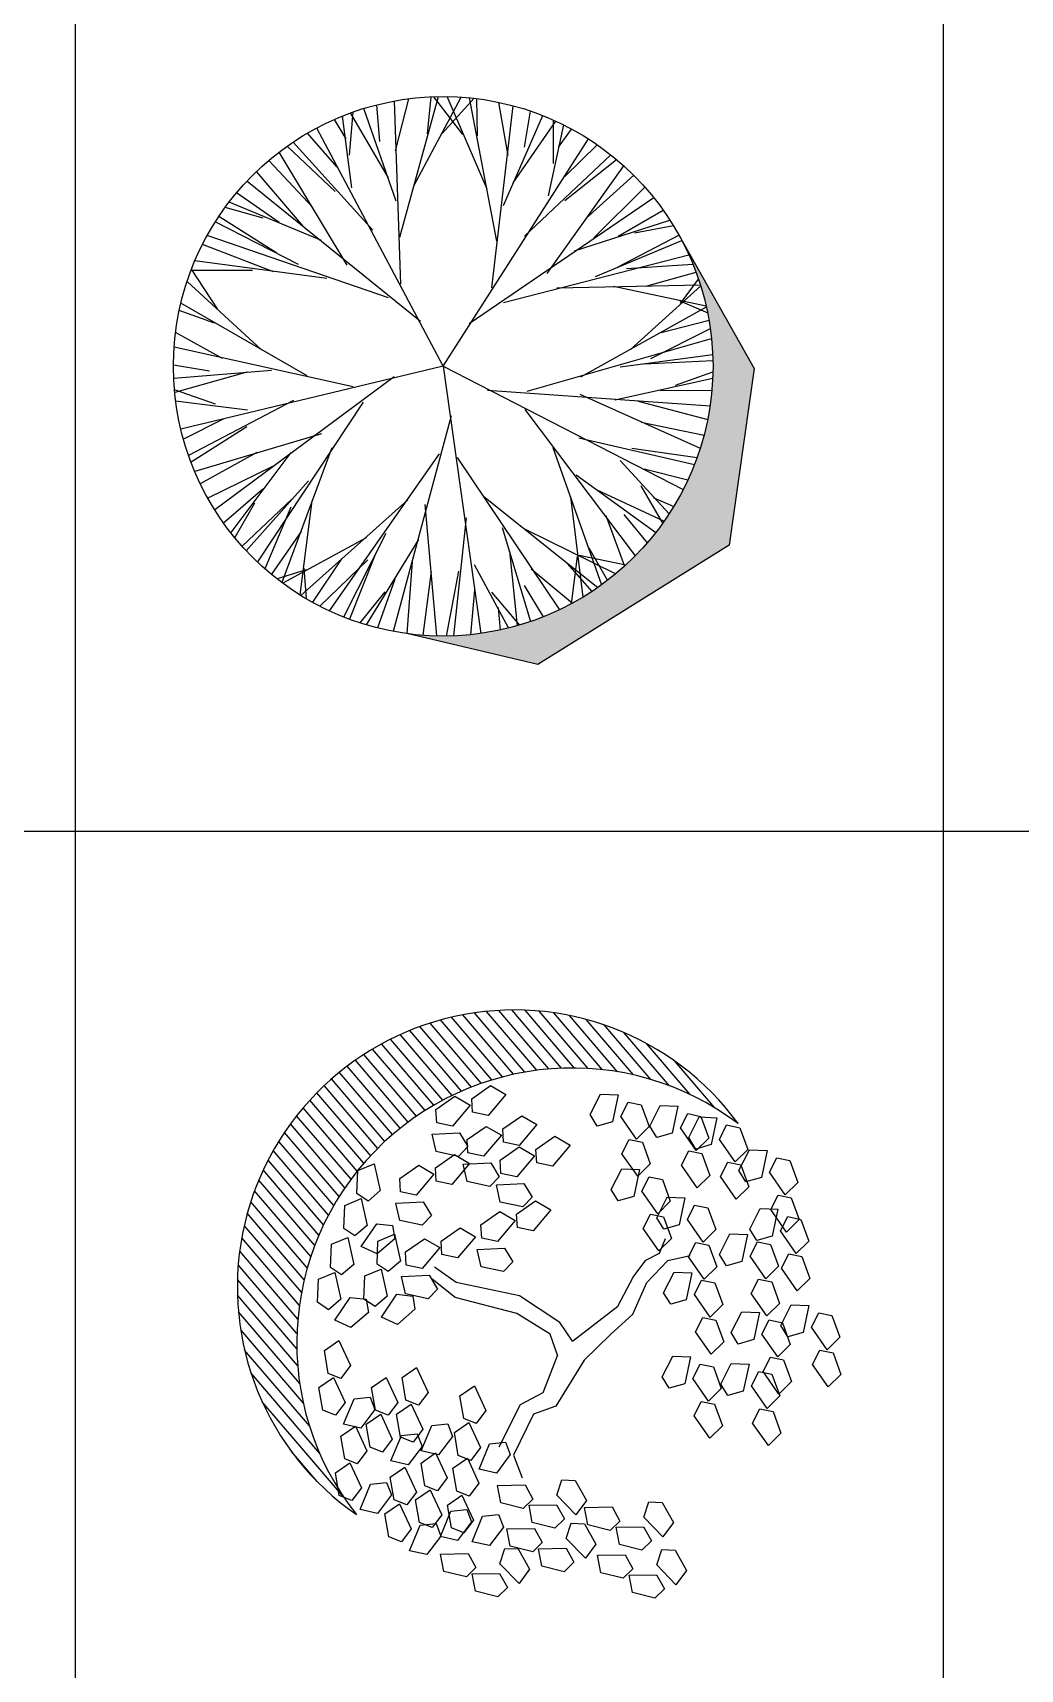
# Model space of a CAD drawing. Header units: millimetres. Extents: x -4017 to 59953, y -688 to 66564.
# Drawn here: x 52981 to 55748, y 40200 to 44786 of the extents above; entities that cross this region are included whole.
import ezdxf

# ---------------------------------------------------------------- set-up
doc = ezdxf.new("R2010")
doc.units = ezdxf.units.MM
doc.layers.add('www.cad-blocks.net', color=7, linetype='Continuous')
doc.styles.add('3', font='')
doc.styles.get("Standard").update_dxf_attribs({"font": 'arial.ttf'})
doc.styles.get('3').set_extended_font_data('@Gungsuh')

# ---------------------------------------------------------------- blocks, each defined once
blk = doc.blocks.new('A$C516926BB')
for p, q in [((55.5585, 38.5194), (55.5585, 0)), ((57.9904, 38.5194), (57.9904, 0)), ((0, 33.1729), (62.4121, 33.1729))]:
    blk.add_line(p, q)
blk = doc.blocks.new('A$C5E483088')
blk.add_hatch(color=7).paths.add_polyline_path([(0.6538, 0.0864), (1.0212, 0), (1.5577, 0.3341), (1.6269, 0.8296), (1.447, 1.1483), (1.4445, 1.1477, -0.10685), (1.512, 0.8354, -0.45453)])
for points in [[(0.5787, 1.4655), (0.57, 1.5682)], [(0.6374, 1.0654), (0.6193, 1.579)], [(0.6221, 1.4393), (0.6598, 1.5853)], [(0.6344, 1.1974), (0.743, 1.5913)], [(0.6732, 1.3397), (0.8059, 1.5898)], [(0.7124, 1.4865), (0.7223, 1.5907)], [(0.8111, 1.4854), (0.7298, 1.591)], [(0.7534, 1.4877), (0.843, 1.5864)], [(0.8791, 1.3314), (0.767, 1.5913)], [(0.9063, 1.1865), (0.8298, 1.5878)], [(0.8519, 1.4809), (0.8504, 1.5855)], [(0.8927, 1.0551), (0.9521, 1.5656)], [(0.9381, 1.4265), (0.9123, 1.5751)], [(0.4838, 1.4732), (0.4511, 1.5272)], [(0.5, 1.3355), (0.4737, 1.5367)], [(0.4937, 1.4269), (0.5035, 1.548)], [(0.6023, 1.3636), (0.4965, 1.5455)], [(0.6244, 1.2982), (0.5339, 1.5581)], [(0.9245, 1.2861), (1.0356, 1.5378)], [(0.9517, 1.3495), (1.0718, 1.5223)], [(0.9834, 1.4492), (1.0004, 1.5508)], [(1.0651, 1.4039), (1.0651, 1.5254)], [(0.4591, 1.3934), (0.3758, 1.4889)], [(0.756, 0.8354), (0.4016, 1.5032)], [(0.756, 0.8354), (1.163, 1.4725)], [(1.0515, 1.3133), (1.0939, 1.5117)], [(1.0787, 1.4492), (1.1156, 1.5004)], [(0.487, 1.1185), (0.2966, 1.4358)], [(0.4537, 1.3256), (0.3187, 1.4521)], [(0.5587, 1.2172), (0.3356, 1.4638)], [(0.9834, 1.2001), (1.2256, 1.4279)], [(1.0968, 1.3676), (1.1875, 1.4562)], [(0.3639, 1.2284), (0.2333, 1.3816)], [(0.3909, 1.2807), (0.2671, 1.412)], [(1.0469, 1.0959), (1.2623, 1.3969)], [(1.0968, 1.2997), (1.2416, 1.4149)], [(0.6927, 0.961), (0.2062, 1.3543)], [(1.1558, 1.2499), (1.2898, 1.3708)], [(1.1785, 1.1955), (1.321, 1.3378)], [(0.4152, 1.1879), (0.1559, 1.2952)], [(0.2964, 1.2384), (0.1766, 1.3211)], [(0.8292, 0.9555), (1.3458, 1.3084)], [(0.3506, 1.1204), (0.1175, 1.2402)], [(0.2895, 1.1526), (0.1271, 1.255)], [(0.252, 1.251), (0.1449, 1.2805)], [(1.1241, 1.1593), (1.3912, 1.2454)], [(1.2465, 1.2001), (1.3726, 1.2728)], [(0.6025, 1.0273), (0.0949, 1.2021)], [(1.2465, 1.114), (1.4166, 1.203)], [(1.2919, 1.2091), (1.401, 1.2299)], [(0.2804, 1.0997), (0.0814, 1.1767)], [(0.9245, 1.0143), (1.4445, 1.1477)], [(1.183, 1.0868), (1.425, 1.1875)], [(0.2214, 1.1042), (0.0494, 1.1042)], [(0.1239, 0.9964), (0.0508, 1.1078)], [(0.4301, 1.0816), (0.0601, 1.1308)], [(1.2692, 1.1095), (1.4559, 1.1213)], [(0.2471, 0.8816), (0.0382, 1.0727)], [(1.0742, 1.0551), (1.4767, 1.0637)], [(1.2329, 1.0596), (1.4928, 1.0047)], [(1.2809, 0.8824), (1.4776, 1.0609)], [(1.3236, 1.0596), (1.4644, 1.0994)], [(1.4209, 1.0114), (1.4714, 1.08)], [(0.3751, 0.8084), (0.021, 1.0123)], [(1.4189, 1.0189), (1.4971, 0.9851)], [(0.1148, 0.9563), (0.0164, 0.992)], [(1.1415, 0.8062), (1.4935, 1.0019)], [(1.3592, 0.9281), (1.5008, 0.9648)], [(0.1379, 0.8571), (0.006, 0.9301)], [(1.3374, 0.8576), (1.5045, 0.9416)], [(0.5037, 0.7782), (0.0019, 0.8894)], [(0.9917, 0.7659), (1.508, 0.9131)], [(0.1016, 0.8216), (0, 0.8389)], [(0.756, 0.8354), (0.0207, 0.6597)], [(0.756, 0.8354), (0.8614, 0.0868)], [(0.756, 0.8354), (1.4288, 0.4906)], [(1.2515, 0.8337), (1.5113, 0.8689)], [(1.3201, 0.8423), (1.5118, 0.8513)], [(0.275, 0.8239), (0.0008, 0.8014)], [(0.2062, 0.819), (0.0036, 0.7621)], [(0.6186, 0.8056), (0.1159, 0.4332)], [(1.2372, 0.7414), (1.5113, 0.8018)], [(1.4072, 0.783), (1.5119, 0.8201)], [(0.1177, 0.7297), (0.0029, 0.7695)], [(0.2077, 0.7128), (0.0063, 0.7378)], [(0.337, 0.74), (0.0424, 0.5859)], [(0.5318, 0.7349), (0.2354, 0.2872)], [(0.8798, 0.7687), (1.5038, 0.7245)], [(1.1386, 0.7573), (1.4763, 0.606)], [(1.3024, 0.7376), (1.4972, 0.6866)], [(1.3635, 0.768), (1.5091, 0.7687)], [(0.7785, 0.6966), (0.6158, 0.0925)], [(0.9849, 0.7147), (1.2936, 0.3039)], [(0.1415, 0.6878), (0.0281, 0.6311)], [(0.2057, 0.6655), (0.0494, 0.5665)], [(0.4146, 0.6459), (0.0597, 0.5411)], [(1.3103, 0.6792), (1.4869, 0.6424)], [(0.4442, 0.6068), (0.3042, 0.2293)], [(1.0629, 0.6081), (1.1992, 0.223)], [(1.1363, 0.6353), (1.4603, 0.5607)], [(1.2845, 0.6064), (1.4675, 0.58)], [(0.2334, 0.5935), (0.0753, 0.5065)], [(0.2774, 0.5543), (0.0963, 0.4663)], [(0.3294, 0.5938), (0.1605, 0.3697)], [(0.7445, 0.5899), (0.4362, 0.1504)], [(0.7951, 0.5796), (1.0821, 0.1534)], [(1.2522, 0.5718), (1.3889, 0.4219)], [(0.3786, 0.5144), (0.2042, 0.3187)], [(1.1288, 0.5312), (1.3517, 0.3699)], [(1.3188, 0.5478), (1.4417, 0.5171)], [(0.2508, 0.4915), (0.1407, 0.3962)], [(0.3321, 0.4633), (0.1923, 0.3317)], [(0.6573, 0.4616), (0.3571, 0.1932)], [(0.8702, 0.471), (1.1894, 0.216)], [(1.1125, 0.4692), (1.1468, 0.1882)], [(1.1843, 0.4902), (1.3752, 0.4016)], [(1.3096, 0.5005), (1.3709, 0.3956)], [(1.3442, 0.4682), (1.4019, 0.4426)], [(0.2274, 0.4516), (0.172, 0.3553)], [(0.3289, 0.4404), (0.2566, 0.2678)], [(0.3879, 0.4583), (0.3547, 0.1947)], [(0.7045, 0.4484), (0.7368, 0.0797)], [(1.2114, 0.4169), (1.264, 0.2756)], [(1.262, 0.4202), (1.3279, 0.341)], [(0.3582, 0.3726), (0.2745, 0.2526)], [(0.8205, 0.4105), (0.7848, 0.08)], [(0.9213, 0.3835), (1.0006, 0.1201)], [(0.9852, 0.3787), (1.2394, 0.2542)], [(0.5397, 0.3549), (0.3065, 0.2276)], [(0.5952, 0.3667), (0.477, 0.1328)], [(0.6872, 0.35), (0.5403, 0.1108)], [(1.1644, 0.3265), (1.2159, 0.2354)], [(0.4708, 0.2959), (0.3897, 0.1741)], [(0.5445, 0.2934), (0.4104, 0.163)], [(0.5647, 0.3048), (0.4934, 0.1265)], [(0.6694, 0.2871), (0.6538, 0.0864)], [(0.8425, 0.2803), (0.9394, 0.102)], [(0.9418, 0.3177), (0.963, 0.1083)], [(1.1031, 0.2828), (1.1723, 0.2043)], [(1.1314, 0.302), (1.1144, 0.1698)], [(1.137, 0.306), (1.2674, 0.2787)], [(0.3719, 0.2649), (0.2905, 0.2397)], [(0.3655, 0.2693), (0.3718, 0.1843)], [(0.6207, 0.2394), (0.5723, 0.1021)], [(0.722, 0.2606), (0.6989, 0.0816)], [(0.7992, 0.2611), (0.7642, 0.0795)], [(1.0023, 0.2681), (1.1185, 0.172)], [(0.5921, 0.203), (0.5228, 0.1163)], [(0.8434, 0.2095), (0.8321, 0.0833)], [(0.8911, 0.2026), (0.9701, 0.1104)], [(0.9825, 0.2213), (1.0358, 0.1331)], [(0.9102, 0.1594), (0.9155, 0.0964)]]:
    blk.add_lwpolyline(points)
at = {"color": 7}
blk.add_lwpolyline([(1.401, 1.2299), (1.6269, 0.8296), (1.5577, 0.3341), (1.0212, 0), (1.0212, 0), (0.6538, 0.0864), (0.6538, 0.0864), (0.6538, 0.0864), (0.6538, 0.0864)], dxfattribs=at)
blk.add_circle((0.756, 0.8354), 0.756)
blk.add_point((0.756, 0.8354))
blk.add_point((0.756, 0.8354))
blk.add_point((0.756, 0.8354))
blk.add_point((0.756, 0.8354))
blk = doc.blocks.new('A$C084A7D35')
for p, q in [((0.684, 1.4425), (0.5398, 1.6113)), ((0.7131, 1.452), (0.5694, 1.6201)), ((0.743, 1.4605), (0.6, 1.6279)), ((0.7739, 1.4679), (0.6315, 1.6346)), ((0.8058, 1.4741), (0.664, 1.64)), ((0.8387, 1.4791), (0.6977, 1.6442)), ((0.8728, 1.4828), (0.7325, 1.647)), ((0.9082, 1.485), (0.7687, 1.6481)), ((0.9449, 1.4855), (0.8064, 1.6476)), ((0.9832, 1.4842), (0.8458, 1.6451)), ((1.0233, 1.4808), (0.8871, 1.6402)), ((1.0655, 1.4749), (0.9308, 1.6326)), ((1.1103, 1.4661), (0.9774, 1.6217)), ((1.1583, 1.4535), (1.0277, 1.6063)), ((0.5757, 1.3951), (0.4293, 1.5664)), ((0.6016, 1.4083), (0.4558, 1.579)), ((0.6283, 1.4206), (0.483, 1.5907)), ((0.6557, 1.432), (0.511, 1.6015)), ((1.2106, 1.4358), (1.0832, 1.5849)), ((0.5021, 1.3506), (0.3543, 1.5235)), ((0.5259, 1.3662), (0.3786, 1.5386)), ((0.5504, 1.3811), (0.4036, 1.5529)), ((1.269, 1.411), (1.1468, 1.554)), ((0.4347, 1.2988), (0.2855, 1.4734)), ((0.4565, 1.3168), (0.3078, 1.4909)), ((0.479, 1.3341), (0.3307, 1.5076)), ((1.3379, 1.3739), (1.2266, 1.5042)), ((0.3932, 1.2603), (0.243, 1.4361)), ((0.4136, 1.2799), (0.2639, 1.4551)), ((0.6565, 1.3991), (0.7096, 1.4361)), ((0.7096, 1.4361), (0.7524, 1.4109)), ((0.3544, 1.2186), (0.2032, 1.3956)), ((0.3735, 1.2398), (0.2227, 1.4162)), ((0.5565, 1.3692), (0.6097, 1.4062)), ((0.6524, 1.381), (0.6027, 1.3222)), ((0.6097, 1.4062), (0.6524, 1.381)), ((0.6586, 1.3615), (0.6565, 1.3991)), ((0.7524, 1.4109), (0.7027, 1.3521)), ((0.9884, 1.3548), (1.0179, 1.4125)), ((1.0179, 1.4125), (1.0674, 1.4105)), ((1.0674, 1.4105), (1.0513, 1.3351)), ((1.0744, 1.3497), (1.0948, 1.3899)), ((1.0948, 1.3899), (1.1316, 1.3823)), ((1.1316, 1.3823), (1.1537, 1.3214)), ((1.1554, 1.3224), (1.1848, 1.3801)), ((1.1848, 1.3801), (1.2344, 1.3781)), ((1.2344, 1.3781), (1.2183, 1.3028)), ((0.3184, 1.1737), (0.1661, 1.3519)), ((0.336, 1.1966), (0.1843, 1.3741)), ((0.5586, 1.3316), (0.5565, 1.3692)), ((0.6027, 1.3222), (0.5586, 1.3316)), ((0.7027, 1.3521), (0.6586, 1.3615)), ((0.7436, 1.3149), (0.7968, 1.3519)), ((0.7968, 1.3519), (0.8395, 1.3268)), ((1.008, 1.3226), (0.9884, 1.3548)), ((1.0513, 1.3351), (1.008, 1.3226)), ((1.1185, 1.2865), (1.0744, 1.3497)), ((1.2413, 1.3174), (1.2617, 1.3576)), ((1.2617, 1.3576), (1.2986, 1.35)), ((1.2646, 1.2906), (1.294, 1.3483)), ((1.294, 1.3483), (1.3436, 1.3463)), ((1.2986, 1.35), (1.3207, 1.2891)), ((1.3436, 1.3463), (1.3275, 1.271)), ((0.2853, 1.1253), (0.1319, 1.3049)), ((0.3015, 1.1499), (0.1486, 1.3288)), ((0.5458, 1.2999), (0.6227, 1.3037)), ((0.5566, 1.2515), (0.5458, 1.2999)), ((0.6227, 1.3037), (0.6459, 1.2651)), ((0.6436, 1.285), (0.6968, 1.322)), ((0.6458, 1.2474), (0.6436, 1.285)), ((0.7396, 1.2969), (0.6898, 1.238)), ((0.6968, 1.322), (0.7396, 1.2969)), ((0.7457, 1.2773), (0.7436, 1.3149)), ((0.8395, 1.3268), (0.7898, 1.268)), ((0.8364, 1.2575), (0.8896, 1.2945)), ((0.8896, 1.2945), (0.9323, 1.2693)), ((1.0776, 1.2454), (1.098, 1.2856)), ((1.098, 1.2856), (1.1349, 1.278)), ((1.1537, 1.3214), (1.1185, 1.2865)), ((1.175, 1.2903), (1.1554, 1.3224)), ((1.2183, 1.3028), (1.175, 1.2903)), ((1.2854, 1.2542), (1.2413, 1.3174)), ((1.2842, 1.2585), (1.2646, 1.2906)), ((1.3207, 1.2891), (1.2854, 1.2542)), ((1.3505, 1.2856), (1.3709, 1.3258)), ((1.3946, 1.2224), (1.3505, 1.2856)), ((1.3709, 1.3258), (1.4078, 1.3182)), ((1.4078, 1.3182), (1.4299, 1.2573)), ((0.2553, 1.0733), (0.1006, 1.2543)), ((0.2699, 1.0998), (0.1159, 1.28)), ((0.5548, 1.2061), (0.6079, 1.2432)), ((0.6199, 1.2378), (0.5566, 1.2515)), ((0.6079, 1.2432), (0.6507, 1.218)), ((0.6459, 1.2651), (0.6199, 1.2378)), ((0.6898, 1.238), (0.6458, 1.2474)), ((0.7364, 1.2275), (0.7896, 1.2646)), ((0.7898, 1.268), (0.7457, 1.2773)), ((0.8324, 1.2394), (0.7826, 1.1806)), ((0.7896, 1.2646), (0.8324, 1.2394)), ((0.8386, 1.2199), (0.8364, 1.2575)), ((0.9323, 1.2693), (0.8826, 1.2105)), ((1.1217, 1.1822), (1.0776, 1.2454)), ((1.1349, 1.278), (1.157, 1.2171)), ((1.2445, 1.2131), (1.2649, 1.2532)), ((1.2649, 1.2532), (1.3018, 1.2457)), ((1.3275, 1.271), (1.2842, 1.2585)), ((1.3018, 1.2457), (1.3239, 1.1847)), ((1.4299, 1.2573), (1.3946, 1.2224)), ((1.4052, 1.1984), (1.4347, 1.2562)), ((1.4347, 1.2562), (1.4842, 1.2541)), ((1.4842, 1.2541), (1.4681, 1.1788)), ((0.2286, 1.0174), (0.0727, 1.2)), ((0.2415, 1.0459), (0.0862, 1.2276)), ((0.3347, 1.1335), (0.3374, 1.1983)), ((0.3374, 1.1983), (0.3833, 1.2171)), ((0.3833, 1.2171), (0.4001, 1.1419)), ((0.4548, 1.1762), (0.508, 1.2133)), ((0.508, 1.2133), (0.5507, 1.1881)), ((0.5569, 1.1685), (0.5548, 1.2061)), ((0.6507, 1.218), (0.601, 1.1592)), ((0.6329, 1.2157), (0.7099, 1.2195)), ((0.6437, 1.1673), (0.6329, 1.2157)), ((0.7099, 1.2195), (0.7331, 1.1809)), ((0.7386, 1.1899), (0.7364, 1.2275)), ((0.8826, 1.2105), (0.8386, 1.2199)), ((1.0477, 1.1454), (1.0772, 1.2031)), ((1.0772, 1.2031), (1.1267, 1.2011)), ((1.1267, 1.2011), (1.1106, 1.1257)), ((1.157, 1.2171), (1.1217, 1.1822)), ((1.2886, 1.1499), (1.2445, 1.2131)), ((1.3537, 1.1813), (1.3741, 1.2214)), ((1.3741, 1.2214), (1.411, 1.2139)), ((1.4248, 1.1663), (1.4052, 1.1984)), ((1.411, 1.2139), (1.4331, 1.1529)), ((1.4912, 1.1934), (1.5115, 1.2336)), ((1.5353, 1.1302), (1.4912, 1.1934)), ((1.5115, 1.2336), (1.5484, 1.226)), ((1.5484, 1.226), (1.5705, 1.1651)), ((0.2167, 0.9878), (0.06, 1.1713)), ((0.4569, 1.1386), (0.4548, 1.1762)), ((0.5507, 1.1881), (0.501, 1.1293)), ((0.601, 1.1592), (0.5569, 1.1685)), ((0.7071, 1.1537), (0.6437, 1.1673)), ((0.7331, 1.1809), (0.7071, 1.1537)), ((0.7257, 1.1583), (0.8027, 1.162)), ((0.7365, 1.1098), (0.7257, 1.1583)), ((0.7826, 1.1806), (0.7386, 1.1899)), ((0.8027, 1.162), (0.8259, 1.1234)), ((1.1337, 1.1403), (1.154, 1.1805)), ((1.154, 1.1805), (1.1909, 1.1729)), ((1.1909, 1.1729), (1.213, 1.112)), ((1.3239, 1.1847), (1.2886, 1.1499)), ((1.3978, 1.1181), (1.3537, 1.1813)), ((1.4331, 1.1529), (1.3978, 1.1181)), ((1.4681, 1.1788), (1.4248, 1.1663)), ((1.5705, 1.1651), (1.5353, 1.1302)), ((0.1959, 0.9251), (0.0375, 1.1105)), ((0.2058, 0.9571), (0.0482, 1.1415)), ((0.3008, 1.1005), (0.3466, 1.1194)), ((0.366, 1.1125), (0.3347, 1.1335)), ((0.3466, 1.1194), (0.3634, 1.0442)), ((0.4001, 1.1419), (0.366, 1.1125)), ((0.4441, 1.1069), (0.521, 1.1107)), ((0.4549, 1.0585), (0.4441, 1.1069)), ((0.501, 1.1293), (0.4569, 1.1386)), ((0.521, 1.1107), (0.5442, 1.0721)), ((0.7999, 1.0962), (0.7365, 1.1098)), ((0.7825, 1.0762), (0.8357, 1.1132)), ((0.8259, 1.1234), (0.7999, 1.0962)), ((0.8357, 1.1132), (0.8785, 1.0881)), ((1.0673, 1.1132), (1.0477, 1.1454)), ((1.1106, 1.1257), (1.0673, 1.1132)), ((1.1777, 1.0772), (1.1337, 1.1403)), ((1.1749, 1.0659), (1.2043, 1.1236)), ((1.213, 1.112), (1.1777, 1.0772)), ((1.2043, 1.1236), (1.2539, 1.1216)), ((1.2539, 1.1216), (1.2378, 1.0462)), ((1.2608, 1.0609), (1.2812, 1.101)), ((1.2812, 1.101), (1.3181, 1.0934)), ((1.4944, 1.0891), (1.5148, 1.1293)), ((1.5148, 1.1293), (1.5517, 1.1217)), ((1.5517, 1.1217), (1.5738, 1.0608)), ((0.1872, 0.8917), (0.0278, 1.0783)), ((0.2981, 1.0358), (0.3008, 1.1005)), ((0.5182, 1.0449), (0.4549, 1.0585)), ((0.5442, 1.0721), (0.5182, 1.0449)), ((0.6826, 1.0463), (0.7357, 1.0833)), ((0.7785, 1.0582), (0.7288, 0.9993)), ((0.7357, 1.0833), (0.7785, 1.0582)), ((0.7847, 1.0386), (0.7825, 1.0762)), ((0.8785, 1.0881), (0.8288, 1.0292)), ((1.1369, 1.036), (1.1573, 1.0762)), ((1.1573, 1.0762), (1.1941, 1.0686)), ((1.1945, 1.0337), (1.1749, 1.0659)), ((1.1941, 1.0686), (1.2162, 1.0077)), ((1.3049, 0.9977), (1.2608, 1.0609)), ((1.3181, 1.0934), (1.3402, 1.0325)), ((1.4356, 1.0338), (1.465, 1.0915)), ((1.465, 1.0915), (1.5146, 1.0895)), ((1.5385, 1.0259), (1.4944, 1.0891)), ((1.5146, 1.0895), (1.4985, 1.0142)), ((1.5215, 1.0288), (1.5419, 1.069)), ((1.5738, 1.0608), (1.5385, 1.0259)), ((1.5419, 1.069), (1.5788, 1.0614)), ((1.5788, 1.0614), (1.6009, 1.0005)), ((0.1738, 0.8203), (0.0122, 1.0095)), ((0.1798, 0.8569), (0.0194, 1.0446)), ((0.2635, 0.9915), (0.3094, 1.0104)), ((0.3293, 1.0148), (0.2981, 1.0358)), ((0.3094, 1.0104), (0.3262, 0.9352)), ((0.3634, 1.0442), (0.3293, 1.0148)), ((0.3468, 0.9854), (0.3903, 1.0489)), ((0.3903, 1.0489), (0.4351, 1.0441)), ((0.394, 1.0006), (0.4399, 1.0195)), ((0.4351, 1.0441), (0.441, 1.0069)), ((0.4399, 1.0195), (0.4566, 0.9443)), ((0.571, 1.0001), (0.6242, 1.0372)), ((0.667, 1.012), (0.6172, 0.9532)), ((0.6242, 1.0372), (0.667, 1.012)), ((0.6847, 1.0087), (0.6826, 1.0463)), ((0.8288, 1.0292), (0.7847, 1.0386)), ((1.181, 0.9729), (1.1369, 1.036)), ((1.2378, 1.0462), (1.1945, 1.0337)), ((1.3402, 1.0325), (1.3049, 0.9977)), ((1.3507, 0.9632), (1.3801, 1.021)), ((1.3801, 1.021), (1.4297, 1.0189)), ((1.4297, 1.0189), (1.4136, 0.9436)), ((1.4552, 1.0017), (1.4356, 1.0338)), ((1.4985, 1.0142), (1.4552, 1.0017)), ((1.5656, 0.9656), (1.5215, 1.0288)), ((0.1694, 0.7819), (0.0065, 0.9726)), ((0.2608, 0.9268), (0.2635, 0.9915)), ((0.3919, 0.9647), (0.3468, 0.9854)), ((0.3913, 0.9359), (0.394, 1.0006)), ((0.441, 1.0069), (0.3919, 0.9647)), ((0.471, 0.9702), (0.5242, 1.0072)), ((0.4732, 0.9326), (0.471, 0.9702)), ((0.567, 0.9821), (0.5173, 0.9233)), ((0.5242, 1.0072), (0.567, 0.9821)), ((0.5732, 0.9625), (0.571, 1.0001)), ((0.6719, 0.977), (0.7488, 0.9808)), ((0.6827, 0.9286), (0.6719, 0.977)), ((0.7288, 0.9993), (0.6847, 1.0087)), ((0.7488, 0.9808), (0.772, 0.9422)), ((1.1447, 0.9469), (1.1824, 0.9671)), ((1.2162, 1.0077), (1.181, 0.9729)), ((1.1824, 0.9671), (1.2, 1.0082)), ((1.264, 0.9565), (1.2844, 0.9967)), ((1.2844, 0.9967), (1.3213, 0.9891)), ((1.3213, 0.9891), (1.3434, 0.9282)), ((1.3703, 0.9311), (1.3507, 0.9632)), ((1.4366, 0.9582), (1.457, 0.9984)), ((1.457, 0.9984), (1.4939, 0.9908)), ((1.4939, 0.9908), (1.516, 0.9299)), ((1.5247, 0.9245), (1.5451, 0.9646)), ((1.5451, 0.9646), (1.582, 0.9571)), ((1.6009, 1.0005), (1.5656, 0.9656)), ((0.1669, 0.7413), (0.0024, 0.9339)), ((0.2921, 0.9058), (0.2608, 0.9268)), ((0.3262, 0.9352), (0.2921, 0.9058)), ((0.3573, 0.9029), (0.4032, 0.9217)), ((0.4225, 0.9148), (0.3913, 0.9359)), ((0.4032, 0.9217), (0.42, 0.8466)), ((0.4566, 0.9443), (0.4225, 0.9148)), ((0.5173, 0.9233), (0.4732, 0.9326)), ((0.6134, 0.8843), (0.5519, 0.9278)), ((0.6172, 0.9532), (0.5732, 0.9625)), ((0.746, 0.915), (0.6827, 0.9286)), ((0.772, 0.9422), (0.746, 0.915)), ((1.1086, 0.8995), (1.1447, 0.9469)), ((1.1471, 0.8849), (1.206, 0.9459)), ((1.206, 0.9459), (1.2683, 0.9604)), ((1.3081, 0.8934), (1.264, 0.9565)), ((1.3434, 0.9282), (1.3081, 0.8934)), ((1.4136, 0.9436), (1.3703, 0.9311)), ((1.4807, 0.895), (1.4366, 0.9582)), ((1.516, 0.9299), (1.4807, 0.895)), ((1.5688, 0.8613), (1.5247, 0.9245)), ((1.582, 0.9571), (1.6041, 0.8961)), ((0.1666, 0.6982), (0.0002, 0.8929)), ((0.2242, 0.8291), (0.2269, 0.8938)), ((0.2269, 0.8938), (0.2727, 0.9127)), ((0.2727, 0.9127), (0.2895, 0.8375)), ((0.3546, 0.8382), (0.3573, 0.9029)), ((0.4603, 0.9009), (0.5373, 0.9047)), ((0.4711, 0.8525), (0.4603, 0.9009)), ((0.5373, 0.9047), (0.5605, 0.8661)), ((0.61, 0.8421), (0.5456, 0.8935)), ((0.7908, 0.8472), (0.6134, 0.8843)), ((1.0661, 0.8179), (1.1086, 0.8995)), ((1.1076, 0.7953), (1.1471, 0.8849)), ((1.1944, 0.8557), (1.2239, 0.9134)), ((1.2239, 0.9134), (1.2735, 0.9114)), ((1.2735, 0.9114), (1.2573, 0.8361)), ((1.2804, 0.8507), (1.3008, 0.8909)), ((1.3008, 0.8909), (1.3377, 0.8833)), ((1.3377, 0.8833), (1.3598, 0.8224)), ((1.4398, 0.8539), (1.4602, 0.8941)), ((1.4602, 0.8941), (1.4971, 0.8865)), ((1.4971, 0.8865), (1.5192, 0.8256)), ((1.6041, 0.8961), (1.5688, 0.8613)), ((0.1689, 0.6519), (0.0002, 0.8493)), ((0.2554, 0.808), (0.2242, 0.8291)), ((0.2895, 0.8375), (0.2554, 0.808)), ((0.2729, 0.7787), (0.3164, 0.8422)), ((0.3164, 0.8422), (0.3612, 0.8374)), ((0.3859, 0.8171), (0.3546, 0.8382)), ((0.3612, 0.8374), (0.3671, 0.8002)), ((0.42, 0.8466), (0.3859, 0.8171)), ((0.4034, 0.7877), (0.4469, 0.8513)), ((0.4469, 0.8513), (0.4917, 0.8465)), ((0.5345, 0.8389), (0.4711, 0.8525)), ((0.4917, 0.8465), (0.4976, 0.8093)), ((0.5605, 0.8661), (0.5345, 0.8389)), ((0.7832, 0.7975), (0.61, 0.8421)), ((0.9039, 0.7726), (0.7908, 0.8472)), ((1.2141, 0.8236), (1.1944, 0.8557)), ((1.2573, 0.8361), (1.2141, 0.8236)), ((1.3245, 0.7875), (1.2804, 0.8507)), ((1.4839, 0.7907), (1.4398, 0.8539)), ((1.5192, 0.8256), (1.4839, 0.7907)), ((0.1746, 0.6017), (0.003, 0.8025)), ((0.3671, 0.8002), (0.318, 0.758)), ((0.4484, 0.767), (0.4034, 0.7877)), ((0.4976, 0.8093), (0.4484, 0.767)), ((0.8761, 0.7401), (0.7832, 0.7975)), ((0.9394, 0.7197), (1.0661, 0.8179)), ((1.0454, 0.7384), (1.1076, 0.7953)), ((1.2836, 0.7464), (1.304, 0.7866)), ((1.304, 0.7866), (1.3409, 0.779)), ((1.3598, 0.8224), (1.3245, 0.7875)), ((1.384, 0.7443), (1.4134, 0.802)), ((1.4134, 0.802), (1.463, 0.8)), ((1.463, 0.8), (1.4469, 0.7247)), ((1.5226, 0.7643), (1.552, 0.822)), ((1.552, 0.822), (1.6016, 0.82)), ((1.6016, 0.82), (1.5855, 0.7446)), ((1.6085, 0.7592), (1.6289, 0.7994)), ((1.6289, 0.7994), (1.6658, 0.7918)), ((1.6658, 0.7918), (1.6879, 0.7309)), ((0.1849, 0.5461), (0.0093, 0.7517)), ((0.318, 0.758), (0.2729, 0.7787)), ((0.8967, 0.6805), (0.8761, 0.7401)), ((0.9394, 0.7197), (0.9039, 0.7726)), ((0.9713, 0.6669), (1.0454, 0.7384)), ((1.3277, 0.6832), (1.2836, 0.7464)), ((1.3409, 0.779), (1.363, 0.7181)), ((1.4036, 0.7121), (1.384, 0.7443)), ((1.4699, 0.7393), (1.4903, 0.7794)), ((1.514, 0.6761), (1.4699, 0.7393)), ((1.4903, 0.7794), (1.5272, 0.7718)), ((1.5422, 0.7321), (1.5226, 0.7643)), ((1.5272, 0.7718), (1.5493, 0.7109)), ((1.5855, 0.7446), (1.5422, 0.7321)), ((1.6526, 0.6961), (1.6085, 0.7592)), ((0.2018, 0.4827), (0.0202, 0.6952)), ((0.2437, 0.6935), (0.2845, 0.7216)), ((0.2547, 0.6296), (0.2437, 0.6935)), ((0.2845, 0.7216), (0.3168, 0.6516)), ((1.363, 0.7181), (1.3277, 0.6832)), ((1.4469, 0.7247), (1.4036, 0.7121)), ((1.5493, 0.7109), (1.514, 0.6761)), ((1.6117, 0.6549), (1.6321, 0.6951)), ((1.6321, 0.6951), (1.669, 0.6875)), ((1.6879, 0.7309), (1.6526, 0.6961)), ((0.3168, 0.6516), (0.2897, 0.6157)), ((0.4613, 0.6185), (0.5022, 0.6466)), ((0.5022, 0.6466), (0.5344, 0.5766)), ((0.8967, 0.6805), (0.856, 0.5755)), ((0.9713, 0.6669), (0.8927, 0.5379)), ((1.1904, 0.6204), (1.2198, 0.6781)), ((1.2198, 0.6781), (1.2694, 0.6761)), ((1.2694, 0.6761), (1.2533, 0.6007)), ((1.2763, 0.6153), (1.2967, 0.6555)), ((1.2967, 0.6555), (1.3336, 0.6479)), ((1.3336, 0.6479), (1.3557, 0.587)), ((1.3546, 0.5998), (1.384, 0.6575)), ((1.384, 0.6575), (1.4336, 0.6555)), ((1.4336, 0.6555), (1.4175, 0.5801)), ((1.4731, 0.635), (1.4935, 0.6751)), ((1.4935, 0.6751), (1.5304, 0.6675)), ((1.5304, 0.6675), (1.5525, 0.6066)), ((1.6558, 0.5918), (1.6117, 0.6549)), ((1.669, 0.6875), (1.6911, 0.6266)), ((0.2308, 0.4053), (0.0384, 0.6305)), ((0.2285, 0.5902), (0.2694, 0.6183)), ((0.2897, 0.6157), (0.2547, 0.6296)), ((0.2694, 0.6183), (0.3016, 0.5484)), ((0.3762, 0.5904), (0.417, 0.6185)), ((0.417, 0.6185), (0.4493, 0.5486)), ((0.4723, 0.5546), (0.4613, 0.6185)), ((1.21, 0.5882), (1.1904, 0.6204)), ((1.2533, 0.6007), (1.21, 0.5882)), ((1.3204, 0.5522), (1.2763, 0.6153)), ((1.3742, 0.5676), (1.3546, 0.5998)), ((1.4405, 0.5947), (1.4609, 0.6349)), ((1.4609, 0.6349), (1.4978, 0.6273)), ((1.5172, 0.5718), (1.4731, 0.635)), ((1.4978, 0.6273), (1.5199, 0.5664)), ((1.5525, 0.6066), (1.5172, 0.5718)), ((1.6911, 0.6266), (1.6558, 0.5918)), ((0.2972, 0.284), (0.0695, 0.5505)), ((0.2395, 0.5264), (0.2285, 0.5902)), ((0.2978, 0.4874), (0.3269, 0.5587)), ((0.3269, 0.5587), (0.3717, 0.5634)), ((0.3717, 0.5634), (0.3854, 0.5283)), ((0.3872, 0.5266), (0.3762, 0.5904)), ((0.5073, 0.5407), (0.4723, 0.5546)), ((0.5344, 0.5766), (0.5073, 0.5407)), ((0.6231, 0.5671), (0.664, 0.5952)), ((0.6341, 0.5033), (0.6231, 0.5671)), ((0.664, 0.5952), (0.6962, 0.5253)), ((0.856, 0.5755), (0.792, 0.5419)), ((1.2795, 0.511), (1.2999, 0.5512)), ((1.2999, 0.5512), (1.3368, 0.5436)), ((1.3557, 0.587), (1.3204, 0.5522)), ((1.4175, 0.5801), (1.3742, 0.5676)), ((1.4846, 0.5316), (1.4405, 0.5947)), ((1.5199, 0.5664), (1.4846, 0.5316)), ((0.2745, 0.5124), (0.2395, 0.5264)), ((0.3016, 0.5484), (0.2745, 0.5124)), ((0.3854, 0.5283), (0.3462, 0.4767)), ((0.361, 0.4872), (0.4019, 0.5153)), ((0.4222, 0.5126), (0.3872, 0.5266)), ((0.4019, 0.5153), (0.4341, 0.4453)), ((0.4493, 0.5486), (0.4222, 0.5126)), ((0.4461, 0.5152), (0.487, 0.5433)), ((0.4572, 0.4514), (0.4461, 0.5152)), ((0.487, 0.5433), (0.5193, 0.4734)), ((0.6962, 0.5253), (0.6691, 0.4893)), ((0.792, 0.5419), (0.7322, 0.423)), ((0.8296, 0.5158), (0.7737, 0.4004)), ((0.8927, 0.5379), (0.8296, 0.5158)), ((1.3236, 0.4479), (1.2795, 0.511)), ((1.3368, 0.5436), (1.3589, 0.4827)), ((1.4438, 0.4904), (1.4641, 0.5306)), ((1.4641, 0.5306), (1.501, 0.523)), ((1.501, 0.523), (1.5231, 0.4621)), ((0.2898, 0.4542), (0.3306, 0.4823)), ((0.3462, 0.4767), (0.2978, 0.4874)), ((0.3306, 0.4823), (0.3629, 0.4123)), ((0.372, 0.4233), (0.361, 0.4872)), ((0.4594, 0.4556), (0.5042, 0.4604)), ((0.5193, 0.4734), (0.4921, 0.4374)), ((0.5042, 0.4604), (0.5179, 0.4253)), ((0.5154, 0.4124), (0.5445, 0.4837)), ((0.5445, 0.4837), (0.5893, 0.4884)), ((0.5893, 0.4884), (0.603, 0.4533)), ((0.6079, 0.4639), (0.6488, 0.492)), ((0.619, 0.4), (0.6079, 0.4639)), ((0.6691, 0.4893), (0.6341, 0.5033)), ((0.6488, 0.492), (0.6811, 0.422)), ((1.3589, 0.4827), (1.3236, 0.4479)), ((1.4878, 0.4273), (1.4438, 0.4904)), ((1.5231, 0.4621), (1.4878, 0.4273)), ((0.3008, 0.3903), (0.2898, 0.4542)), ((0.407, 0.4093), (0.372, 0.4233)), ((0.4341, 0.4453), (0.407, 0.4093)), ((0.4303, 0.3843), (0.4594, 0.4556)), ((0.4921, 0.4374), (0.4572, 0.4514)), ((0.5179, 0.4253), (0.4787, 0.3736)), ((0.603, 0.4533), (0.5639, 0.4017)), ((0.6811, 0.422), (0.6539, 0.3861)), ((0.6772, 0.361), (0.7063, 0.4324)), ((0.7063, 0.4324), (0.7511, 0.4371)), ((0.7511, 0.4371), (0.7648, 0.402)), ((0.2237, 0.3265), (0.1513, 0.4112)), ((0.2746, 0.3509), (0.3155, 0.379)), ((0.3358, 0.3764), (0.3008, 0.3903)), ((0.3155, 0.379), (0.3477, 0.3091)), ((0.3629, 0.4123), (0.3358, 0.3764)), ((0.4285, 0.339), (0.4694, 0.3671)), ((0.4787, 0.3736), (0.4303, 0.3843)), ((0.4694, 0.3671), (0.5017, 0.2972)), ((0.5145, 0.3786), (0.5554, 0.4067)), ((0.5256, 0.3148), (0.5145, 0.3786)), ((0.5639, 0.4017), (0.5154, 0.4124)), ((0.5554, 0.4067), (0.5877, 0.3368)), ((0.6036, 0.3639), (0.6444, 0.392)), ((0.6539, 0.3861), (0.619, 0.4)), ((0.6444, 0.392), (0.6767, 0.3221)), ((0.7648, 0.402), (0.7257, 0.3503)), ((0.7737, 0.4004), (0.7975, 0.3367)), ((0.2856, 0.2871), (0.2746, 0.3509)), ((0.373, 0.3194), (0.4178, 0.3241)), ((0.4178, 0.3241), (0.4315, 0.289)), ((0.4396, 0.2752), (0.4285, 0.339)), ((0.5877, 0.3368), (0.5606, 0.3008)), ((0.6146, 0.3001), (0.6036, 0.3639)), ((0.6767, 0.3221), (0.6496, 0.2861)), ((0.7257, 0.3503), (0.6772, 0.361)), ((0.895, 0.2888), (0.9088, 0.3317)), ((0.9088, 0.3317), (0.9464, 0.33)), ((0.9464, 0.33), (0.9778, 0.2733)), ((0.3206, 0.2731), (0.2856, 0.2871)), ((0.3477, 0.3091), (0.3206, 0.2731)), ((0.3439, 0.2481), (0.373, 0.3194)), ((0.4315, 0.289), (0.3923, 0.2374)), ((0.4745, 0.2612), (0.4396, 0.2752)), ((0.5017, 0.2972), (0.4745, 0.2612)), ((0.4994, 0.2754), (0.5402, 0.3035)), ((0.5104, 0.2115), (0.4994, 0.2754)), ((0.5606, 0.3008), (0.5256, 0.3148)), ((0.5402, 0.3035), (0.5725, 0.2335)), ((0.5884, 0.2607), (0.6293, 0.2888)), ((0.6496, 0.2861), (0.6146, 0.3001)), ((0.6293, 0.2888), (0.6616, 0.2188)), ((0.7289, 0.3158), (0.8059, 0.3171)), ((0.7381, 0.2671), (0.7289, 0.3158)), ((0.8279, 0.2777), (0.801, 0.2514)), ((0.8059, 0.3171), (0.8279, 0.2777)), ((0.9485, 0.2333), (0.895, 0.2888)), ((0.3923, 0.2374), (0.3439, 0.2481)), ((0.4133, 0.2358), (0.4542, 0.2639)), ((0.4244, 0.1719), (0.4133, 0.2358)), ((0.4542, 0.2639), (0.4865, 0.1939)), ((0.5725, 0.2335), (0.5454, 0.1976)), ((0.5687, 0.1725), (0.5978, 0.2439)), ((0.5995, 0.1968), (0.5884, 0.2607)), ((0.5978, 0.2439), (0.6426, 0.2486)), ((0.6426, 0.2486), (0.6563, 0.2135)), ((0.6868, 0.2292), (0.7316, 0.2339)), ((0.7316, 0.2339), (0.7453, 0.1988)), ((0.801, 0.2514), (0.7381, 0.2671)), ((0.8172, 0.2602), (0.8942, 0.2615)), ((0.8264, 0.2115), (0.8172, 0.2602)), ((0.8942, 0.2615), (0.9162, 0.2221)), ((0.9778, 0.2733), (0.9485, 0.2333)), ((0.9728, 0.2542), (1.0498, 0.2555)), ((0.982, 0.2055), (0.9728, 0.2542)), ((1.0498, 0.2555), (1.0718, 0.2161)), ((1.1389, 0.2272), (1.1527, 0.27)), ((1.1527, 0.27), (1.1903, 0.2683)), ((1.1903, 0.2683), (1.2218, 0.2117)), ((0.4865, 0.1939), (0.4594, 0.158)), ((0.4827, 0.1329), (0.5118, 0.2042)), ((0.5454, 0.1976), (0.5104, 0.2115)), ((0.5118, 0.2042), (0.5566, 0.209)), ((0.5566, 0.209), (0.5702, 0.1739)), ((0.6344, 0.1829), (0.5995, 0.1968)), ((0.6563, 0.2135), (0.6171, 0.1618)), ((0.6616, 0.2188), (0.6344, 0.1829)), ((0.6577, 0.1578), (0.6868, 0.2292)), ((0.7453, 0.1988), (0.7062, 0.1471)), ((0.7554, 0.1941), (0.8324, 0.1953)), ((0.7646, 0.1453), (0.7554, 0.1941)), ((0.8893, 0.1958), (0.8264, 0.2115)), ((0.8324, 0.1953), (0.8544, 0.156)), ((0.9162, 0.2221), (0.8893, 0.1958)), ((0.9215, 0.167), (0.9353, 0.2099)), ((0.9353, 0.2099), (0.9729, 0.2082)), ((0.9729, 0.2082), (1.0044, 0.1515)), ((1.0449, 0.1898), (0.982, 0.2055)), ((1.0718, 0.2161), (1.0449, 0.1898)), ((1.0611, 0.1986), (1.1381, 0.1999)), ((1.0703, 0.1499), (1.0611, 0.1986)), ((1.1381, 0.1999), (1.1601, 0.1605)), ((1.1924, 0.1717), (1.1389, 0.2272)), ((1.2218, 0.2117), (1.1924, 0.1717)), ((0.4594, 0.158), (0.4244, 0.1719)), ((0.5702, 0.1739), (0.5311, 0.1222)), ((0.6171, 0.1618), (0.5687, 0.1725)), ((0.7062, 0.1471), (0.6577, 0.1578)), ((0.7357, 0.0965), (0.7495, 0.1394)), ((0.7495, 0.1394), (0.7871, 0.1377)), ((0.8275, 0.1296), (0.7646, 0.1453)), ((0.7871, 0.1377), (0.8185, 0.0811)), ((0.8544, 0.156), (0.8275, 0.1296)), ((0.8437, 0.1384), (0.9208, 0.1397)), ((0.8529, 0.0897), (0.8437, 0.1384)), ((0.9208, 0.1397), (0.9427, 0.1004)), ((0.975, 0.1115), (0.9215, 0.167)), ((1.0044, 0.1515), (0.975, 0.1115)), ((1.1332, 0.1342), (1.0703, 0.1499)), ((1.1601, 0.1605), (1.1332, 0.1342)), ((0.5311, 0.1222), (0.4827, 0.1329)), ((0.5696, 0.1236), (0.6466, 0.1249)), ((0.5788, 0.0749), (0.5696, 0.1236)), ((0.6466, 0.1249), (0.6685, 0.0855)), ((0.7892, 0.0411), (0.7357, 0.0965)), ((0.9427, 0.1004), (0.9158, 0.074)), ((1.0092, 0.12), (1.0862, 0.1213)), ((1.0184, 0.0713), (1.0092, 0.12)), ((1.0862, 0.1213), (1.1082, 0.082)), ((1.1753, 0.093), (1.1891, 0.1359)), ((1.2288, 0.0375), (1.1753, 0.093)), ((1.1891, 0.1359), (1.2267, 0.1342)), ((1.2267, 0.1342), (1.2581, 0.0775)), ((0.6416, 0.0592), (0.5788, 0.0749)), ((0.6685, 0.0855), (0.6416, 0.0592)), ((0.6579, 0.068), (0.7349, 0.0693)), ((0.6671, 0.0193), (0.6579, 0.068)), ((0.7349, 0.0693), (0.7569, 0.0299)), ((0.8185, 0.0811), (0.7892, 0.0411)), ((0.9158, 0.074), (0.8529, 0.0897)), ((1.0813, 0.0556), (1.0184, 0.0713)), ((1.1082, 0.082), (1.0813, 0.0556)), ((1.0975, 0.0644), (1.1745, 0.0657)), ((1.1067, 0.0157), (1.0975, 0.0644)), ((1.1745, 0.0657), (1.1965, 0.0264)), ((1.2581, 0.0775), (1.2288, 0.0375)), ((0.7299, 0.0036), (0.6671, 0.0193)), ((0.7569, 0.0299), (0.7299, 0.0036)), ((1.1696, 0), (1.1067, 0.0157)), ((1.1965, 0.0264), (1.1696, 0))]:
    blk.add_line(p, q)
for centre, radius, start, end in [((0.7762, 0.8718), 0.7763, 36.1354, 235.2573), ((0.9381, 0.7138), 0.7717, 52.9388, 218.4539)]:
    blk.add_arc(centre, radius, start, end)
at = {"width": 0.8, "flags": 9}
for tag in ['YSIZE', 'XSIZE']:
    blk.add_attdef(tag, (0.9394, 0.7197), '', height=0.000205, rotation=355.5123, dxfattribs=at)
at = {"style": '3', "flags": 1}
for tag in ['XVALUE', 'YVALUE']:
    blk.add_attdef(tag, (0.9394, 0.7197), '', height=0.0000082, rotation=355.5123, dxfattribs=at)

msp = doc.modelspace()

# ---------------------------------------------------------------- block references
at = {"xscale": 1000, "yscale": 1000, "zscale": 1000}
for name, p in [('A$C5E483088', (53374.7, 43015.6)), ('A$C084A7D35', (53554, 40399.2))]:
    msp.add_blockref(name, p, dxfattribs=at)
at = {"layer": 'www.cad-blocks.net', "color": 155, "true_color": 0x546d8e, "xscale": 1000, "yscale": 1000, "zscale": 1000}
msp.add_blockref('A$C516926BB', (-2458.7, 9375.6), dxfattribs=at)

doc.saveas('drawing.dxf')
